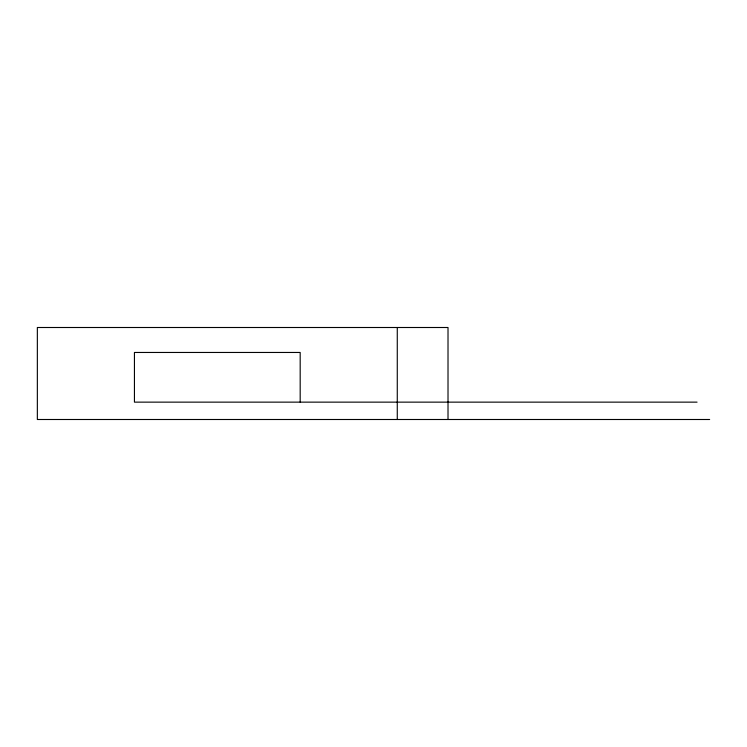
<?xml version="1.0" encoding="UTF-8"?>
<svg xmlns="http://www.w3.org/2000/svg" width="747" height="747" viewBox="0 0 747 747"><rect width="100%" height="100%" fill="white"/><g stroke="black" fill="none" stroke-linecap="round" stroke-linejoin="round"><path stroke-width="1.12" d="M697.054 402.138L134.441 402.138L134.441 352.463L300.182 352.463L300.182 402.138M709.65 419.497L37.35 419.497L37.35 327.503L448.013 327.503L448.013 419.497M397.273 327.503L397.273 419.497"/></g></svg>
